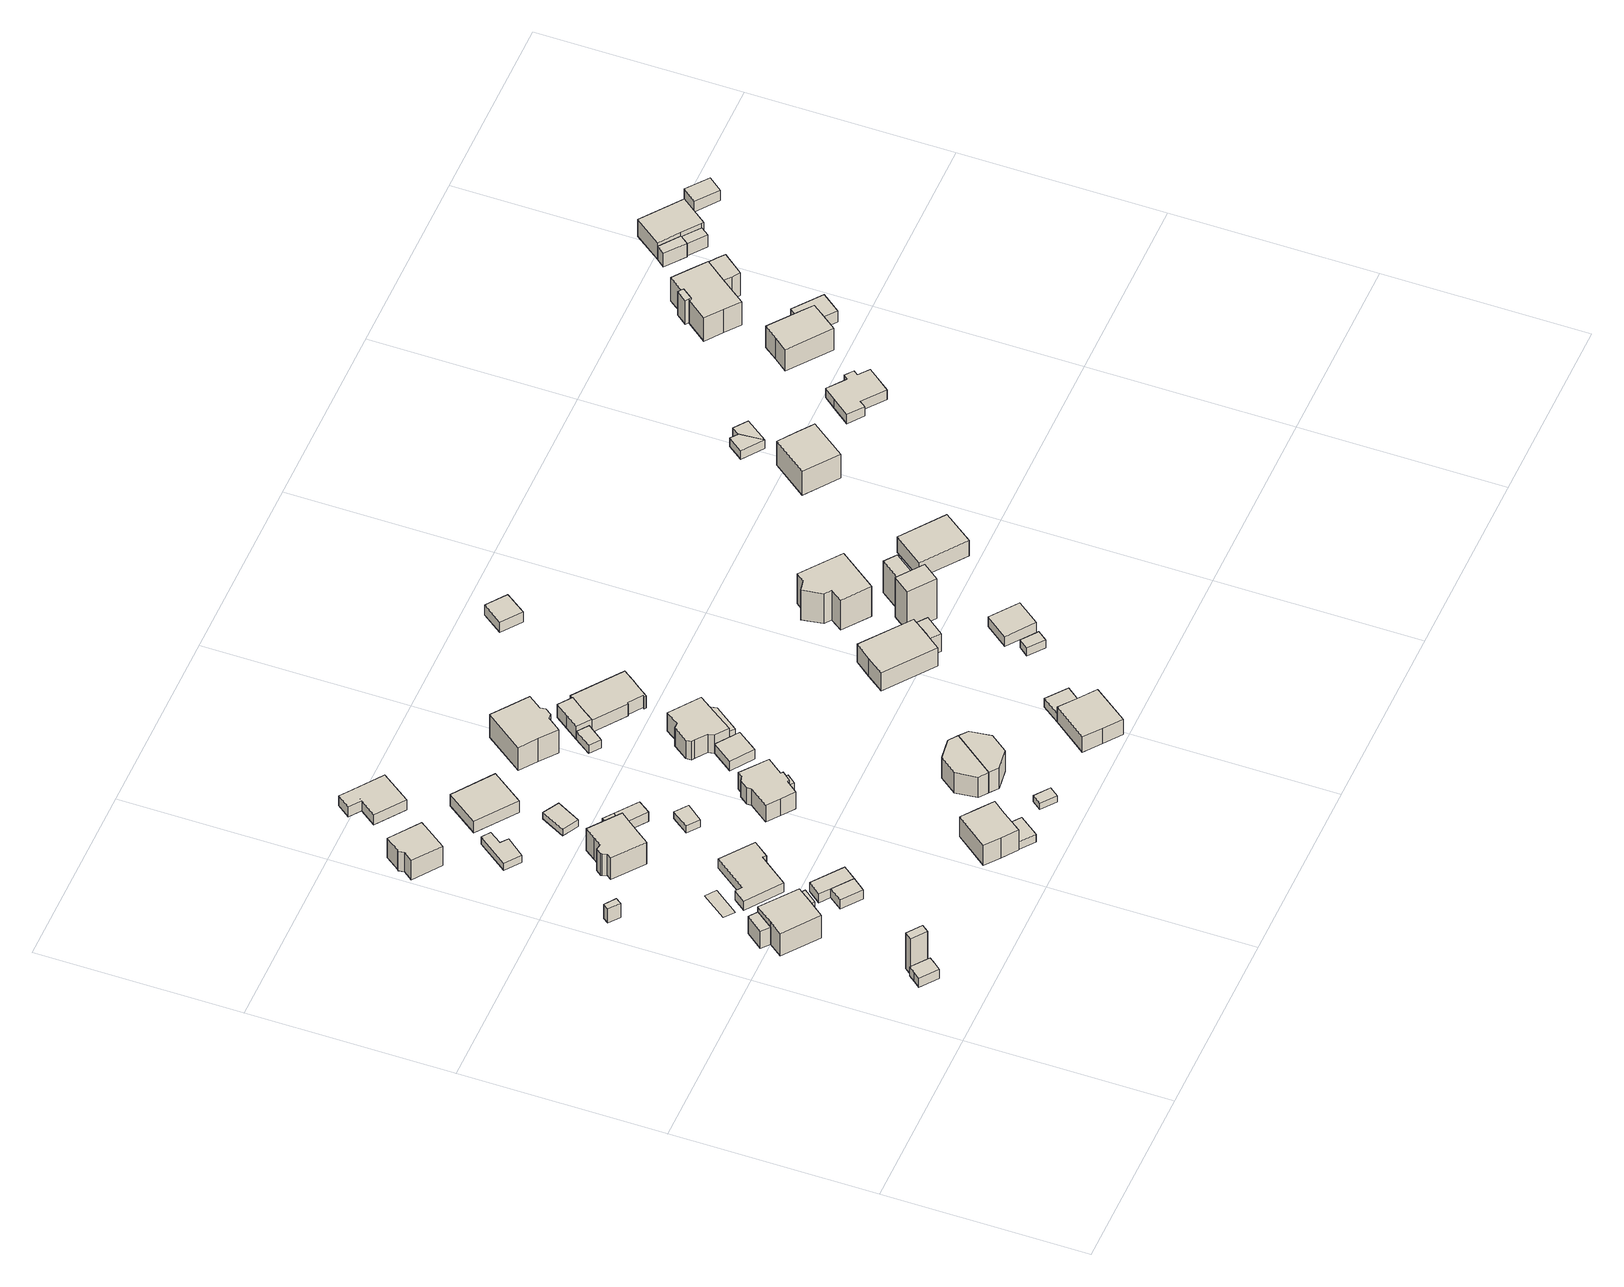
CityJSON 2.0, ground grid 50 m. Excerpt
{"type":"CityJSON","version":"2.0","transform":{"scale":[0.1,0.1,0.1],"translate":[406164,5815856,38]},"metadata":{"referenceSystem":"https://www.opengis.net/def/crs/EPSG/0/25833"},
"CityObjects":{
"building1":{"type":"Building","attributes":{"Gemeindeschluessel":"11000010","BezugspunktDach":"2200","function":"31001_2463","measuredHeight":3.39,"storeysAboveGround":1},"address":[{"country":"Germany","locality":"Berlin","thoroughfareNumber":"124 (2)","thoroughfareName":"Summter Straße"}],"geometry":[{"type":"Solid","lod":"1","boundaries":[[[[0,1,2,3,4,5,6,7]],[[8,9,10,11,12,13,14,15]],[[8,15,7,6]],[[9,8,6,5]],[[10,9,5,4]],[[11,10,4,3]],[[12,11,3,2]],[[13,12,2,1]],[[14,13,1,0]],[[15,14,0,7]]]]}]},
"building2":{"type":"Building","attributes":{"Gemeindeschluessel":"11000010","BezugspunktDach":"2200","function":"51009_1610","measuredHeight":11.44,"storeysAboveGround":0},"address":[{"country":"Germany","locality":"Berlin"}],"geometry":[{"type":"Solid","lod":"1","boundaries":[[[[16,17,18,19]],[[20,21,22,23]],[[20,23,19,18]],[[21,20,18,17]],[[22,21,17,16]],[[23,22,16,19]]]]}]},
"building3":{"type":"Building","attributes":{"Gemeindeschluessel":"11000010","BezugspunktDach":"2200","function":"51009_1610","measuredHeight":6.09,"storeysAboveGround":0},"address":[{"country":"Germany","locality":"Berlin"}],"geometry":[{"type":"Solid","lod":"1","boundaries":[[[[24,25,26,27]],[[28,29,30,31]],[[28,31,27,26]],[[29,28,26,25]],[[30,29,25,24]],[[31,30,24,27]]]]}]},
"building4":{"type":"Building","attributes":{"Gemeindeschluessel":"11000010","BezugspunktDach":"2200","function":"31001_1010","measuredHeight":8.13,"storeysAboveGround":2},"address":[{"country":"Germany","locality":"Berlin","thoroughfareNumber":"122","thoroughfareName":"Summter Straße"}],"geometry":[{"type":"Solid","lod":"1","boundaries":[[[[32,33,34,35,36,37]],[[30,29,38,39,40,41]],[[30,41,37,36]],[[29,30,36,35]],[[38,29,35,34]],[[39,38,34,33]],[[40,39,33,32]],[[41,40,32,37]]]]}]},
"building5":{"type":"Building","attributes":{"Gemeindeschluessel":"11000010","BezugspunktDach":"2200","function":"51009_1610","measuredHeight":4.51,"storeysAboveGround":0},"address":[{"country":"Germany","locality":"Berlin"}],"geometry":[{"type":"Solid","lod":"1","boundaries":[[[[42,43,44,45]],[[46,47,48,49]],[[46,49,45,44]],[[47,46,44,43]],[[48,47,43,42]],[[49,48,42,45]]]]}]},
"building6":{"type":"Building","attributes":{"Gemeindeschluessel":"11000010","BezugspunktDach":"2200","function":"51009_1610","measuredHeight":5.73,"storeysAboveGround":0},"address":[{"country":"Germany","locality":"Berlin"}],"geometry":[{"type":"Solid","lod":"1","boundaries":[[[[50,51,52,53]],[[54,55,56,57]],[[54,57,53,52]],[[55,54,52,51]],[[56,55,51,50]],[[57,56,50,53]]]]}]},
"building7":{"type":"Building","attributes":{"Gemeindeschluessel":"11000010","BezugspunktDach":"2200","function":"31001_2000","measuredHeight":0.055,"storeysAboveGround":1},"address":[{"country":"Germany","locality":"Berlin","thoroughfareNumber":"120A (1)","thoroughfareName":"Summter Straße"}],"geometry":[{"type":"MultiSurface","lod":"1","boundaries":[[[58,59,60,61]]]}]},
"building8":{"type":"Building","attributes":{"Gemeindeschluessel":"11000010","BezugspunktDach":"2200","function":"51009_1611","measuredHeight":2.88,"storeysAboveGround":0},"address":[{"country":"Germany","locality":"Berlin"}],"geometry":[{"type":"Solid","lod":"1","boundaries":[[[[62,63,64,65]],[[66,67,68,69]],[[66,69,65,64]],[[67,66,64,63]],[[68,67,63,62]],[[69,68,62,65]]]]}]},
"building9":{"type":"Building","attributes":{"Gemeindeschluessel":"11000010","BezugspunktDach":"2200","function":"31001_2463","measuredHeight":2.88,"storeysAboveGround":1},"address":[{"country":"Germany","locality":"Berlin","thoroughfareNumber":"122 (1)","thoroughfareName":"Summter Straße"}],"geometry":[{"type":"Solid","lod":"1","boundaries":[[[[64,63,70,71,72]],[[73,74,67,66,75]],[[73,75,72,71]],[[74,73,71,70]],[[67,74,70,63]],[[66,67,63,64]],[[75,66,64,72]]]]}]},
"building10":{"type":"Building","attributes":{"Gemeindeschluessel":"11000010","BezugspunktDach":"2200","function":"31001_1010","measuredHeight":2.94,"storeysAboveGround":1},"address":[{"country":"Germany","locality":"Berlin","thoroughfareNumber":"120A","thoroughfareName":"Summter Straße"}],"geometry":[{"type":"Solid","lod":"1","boundaries":[[[[76,77,78,79,80,81,82,83]],[[84,85,86,87,88,89,90,91]],[[84,91,83,82]],[[85,84,82,81]],[[86,85,81,80]],[[87,86,80,79]],[[88,87,79,78]],[[89,88,78,77]],[[90,89,77,76]],[[91,90,76,83]]]]}]},
"building11":{"type":"Building","attributes":{"Gemeindeschluessel":"11000010","BezugspunktDach":"2200","function":"31001_1010","measuredHeight":8.6,"storeysAboveGround":1},"address":[{"country":"Germany","locality":"Berlin","thoroughfareNumber":"72A","thoroughfareName":"Pilsener Straße"}],"geometry":[{"type":"Solid","lod":"1","boundaries":[[[[92,93,94,95,96,97,98,99]],[[100,101,102,103,104,105,106,107]],[[100,107,99,98]],[[101,100,98,97]],[[102,101,97,96]],[[103,102,96,95]],[[104,103,95,94]],[[105,104,94,93]],[[106,105,93,92]],[[107,106,92,99]]]]}]},
"building12":{"type":"Building","attributes":{"Gemeindeschluessel":"11000010","BezugspunktDach":"2200","function":"31001_2463","measuredHeight":2.31,"storeysAboveGround":1},"address":[{"country":"Germany","locality":"Berlin","thoroughfareNumber":"74 (1)","thoroughfareName":"Pilsener Straße"}],"geometry":[{"type":"Solid","lod":"1","boundaries":[[[[108,109,110,111,112,113]],[[114,115,116,117,118,119]],[[114,119,113,112]],[[115,114,112,111]],[[116,115,111,110]],[[117,116,110,109]],[[118,117,109,108]],[[119,118,108,113]]]]}]},
"building13":{"type":"Building","attributes":{"Gemeindeschluessel":"11000010","BezugspunktDach":"2200","function":"31001_1010","measuredHeight":9.69,"storeysAboveGround":1},"address":[{"country":"Germany","locality":"Berlin","thoroughfareNumber":"118","thoroughfareName":"Summter Straße"}],"geometry":[{"type":"Solid","lod":"1","boundaries":[[[[120,121,122,123,124,125,126,127,128,129,130,131]],[[132,133,134,135,136,137,138,139,140,141,142,143]],[[132,143,131,130]],[[133,132,130,129]],[[134,133,129,128]],[[135,134,128,127]],[[136,135,127,126]],[[137,136,126,125]],[[138,137,125,124]],[[139,138,124,123]],[[140,139,123,122]],[[141,140,122,121]],[[142,141,121,120]],[[143,142,120,131]]]]}]},
"building14":{"type":"Building","attributes":{"Gemeindeschluessel":"11000010","BezugspunktDach":"2200","function":"31001_2723","measuredHeight":2.83,"storeysAboveGround":1},"address":[{"country":"Germany","locality":"Berlin","thoroughfareNumber":"118 (1)","thoroughfareName":"Summter Straße"}],"geometry":[{"type":"Solid","lod":"1","boundaries":[[[[144,145,146,147]],[[148,149,150,151]],[[148,151,147,146]],[[149,148,146,145]],[[150,149,145,144]],[[151,150,144,147]]]]}]},
"building15":{"type":"Building","attributes":{"Gemeindeschluessel":"11000010","BezugspunktDach":"2200","function":"31001_1310","measuredHeight":1.97,"storeysAboveGround":1},"address":[{"country":"Germany","locality":"Berlin","thoroughfareNumber":"76 (1)","thoroughfareName":"Pilsener Straße"}],"geometry":[{"type":"Solid","lod":"1","boundaries":[[[[152,153,154,155]],[[156,157,158,159]],[[156,159,155,154]],[[157,156,154,153]],[[158,157,153,152]],[[159,158,152,155]]]]}]},
"building16":{"type":"Building","attributes":{"Gemeindeschluessel":"11000010","BezugspunktDach":"2200","function":"51009_1611","measuredHeight":2.86,"storeysAboveGround":0},"address":[{"country":"Germany","locality":"Berlin"}],"geometry":[{"type":"Solid","lod":"1","boundaries":[[[[160,161,145,144,162]],[[150,149,163,164,165]],[[150,165,162,144]],[[149,150,144,145]],[[163,149,145,161]],[[164,163,161,160]],[[165,164,160,162]]]]}]},
"building17":{"type":"Building","attributes":{"Gemeindeschluessel":"11000010","BezugspunktDach":"2200","function":"31001_1010","measuredHeight":9.11,"storeysAboveGround":1},"address":[{"country":"Germany","locality":"Berlin","thoroughfareNumber":"121A","thoroughfareName":"Summter Straße"}],"geometry":[{"type":"Solid","lod":"1","boundaries":[[[[166,167,168,169,170,171,172]],[[173,174,175,176,177,178,179]],[[173,179,172,171]],[[174,173,171,170]],[[175,174,170,169]],[[176,175,169,168]],[[177,176,168,167]],[[178,177,167,166]],[[179,178,166,172]]]]}]},
"building18":{"type":"Building","attributes":{"Gemeindeschluessel":"11000010","BezugspunktDach":"2200","function":"31001_2000","measuredHeight":2.25,"storeysAboveGround":1},"address":[{"country":"Germany","locality":"Berlin","thoroughfareNumber":"118A (1)","thoroughfareName":"Summter Straße"}],"geometry":[{"type":"Solid","lod":"1","boundaries":[[[[180,181,182,183]],[[184,185,186,187]],[[184,187,183,182]],[[185,184,182,181]],[[186,185,181,180]],[[187,186,180,183]]]]}]},
"building19":{"type":"Building","attributes":{"Gemeindeschluessel":"11000010","function":"31001_1010"},"address":[{"country":"Germany","locality":"Berlin","thoroughfareNumber":"72","thoroughfareName":"Pilsener Straße"}],"children":["building19-1","building19-2"]},
"building19-1":{"type":"BuildingPart","attributes":{"BezugspunktDach":"2200","measuredHeight":3.1,"storeysAboveGround":2},"parents":["building19"],"geometry":[{"type":"Solid","lod":"1","boundaries":[[[[188,189,190,191,192,193,194]],[[195,196,197,198,199,200,201]],[[195,201,194,193]],[[196,195,193,192]],[[197,196,192,191]],[[198,197,191,190]],[[199,198,190,189]],[[200,199,189,188]],[[201,200,188,194]]]]}]},
"building19-2":{"type":"BuildingPart","attributes":{"BezugspunktDach":"2200","measuredHeight":3.1,"storeysAboveGround":2},"parents":["building19"],"geometry":[{"type":"Solid","lod":"1","boundaries":[[[[193,190,191,192]],[[197,198,195,196]],[[197,196,192,191]],[[198,197,191,190]],[[195,198,190,193]],[[196,195,193,192]]]]}]},
"building20":{"type":"Building","attributes":{"Gemeindeschluessel":"11000010","BezugspunktDach":"2200","function":"31001_1010","measuredHeight":4.11,"storeysAboveGround":1},"address":[{"country":"Germany","locality":"Berlin","thoroughfareNumber":"74","thoroughfareName":"Pilsener Straße"}],"geometry":[{"type":"Solid","lod":"1","boundaries":[[[[202,203,204,205]],[[206,207,208,209]],[[206,209,205,204]],[[207,206,204,203]],[[208,207,203,202]],[[209,208,202,205]]]]}]},
"building21":{"type":"Building","attributes":{"Gemeindeschluessel":"11000010","BezugspunktDach":"2200","function":"51009_1610","measuredHeight":2.44,"storeysAboveGround":0},"address":[{"country":"Germany","locality":"Berlin"}],"geometry":[{"type":"Solid","lod":"1","boundaries":[[[[210,211,212,213]],[[214,215,216,217]],[[214,217,213,212]],[[215,214,212,211]],[[216,215,211,210]],[[217,216,210,213]]]]}]},
"building22":{"type":"Building","attributes":{"Gemeindeschluessel":"11000010","BezugspunktDach":"2200","function":"31001_1010","measuredHeight":7.04,"storeysAboveGround":1},"address":[{"country":"Germany","locality":"Berlin","thoroughfareNumber":"118A","thoroughfareName":"Summter Straße"}],"geometry":[{"type":"Solid","lod":"1","boundaries":[[[[218,219,220,221,222,223,224,225,226,227,228,229,230,231]],[[232,233,234,235,236,237,238,239,240,241,242,243,244,245]],[[232,245,231,230]],[[233,232,230,229]],[[234,233,229,228]],[[235,234,228,227]],[[236,235,227,226]],[[237,236,226,225]],[[238,237,225,224]],[[239,238,224,223]],[[240,239,223,222]],[[241,240,222,221]],[[242,241,221,220]],[[243,242,220,219]],[[244,243,219,218]],[[245,244,218,231]]]]}]},
"building23":{"type":"Building","attributes":{"Gemeindeschluessel":"11000010","BezugspunktDach":"2200","function":"51009_1610","measuredHeight":3.74,"storeysAboveGround":0},"address":[{"country":"Germany","locality":"Berlin"}],"geometry":[{"type":"Solid","lod":"1","boundaries":[[[[246,247,248,249]],[[240,250,251,241]],[[240,241,249,248]],[[250,240,248,247]],[[251,250,247,246]],[[241,251,246,249]]]]}]},
"building24":{"type":"Building","attributes":{"Gemeindeschluessel":"11000010","BezugspunktDach":"2200","function":"51009_1611","measuredHeight":1.9,"storeysAboveGround":0},"address":[{"country":"Germany","locality":"Berlin"}],"geometry":[{"type":"Solid","lod":"1","boundaries":[[[[252,253,254,255]],[[256,257,258,259]],[[256,259,255,254]],[[257,256,254,253]],[[258,257,253,252]],[[259,258,252,255]]]]}]},
"building25":{"type":"Building","attributes":{"Gemeindeschluessel":"11000010","BezugspunktDach":"2200","function":"31001_1010","measuredHeight":6.45,"storeysAboveGround":1},"address":[{"country":"Germany","locality":"Berlin","thoroughfareNumber":"119B","thoroughfareName":"Summter Straße"}],"geometry":[{"type":"Solid","lod":"1","boundaries":[[[[260,261,262,263,264,265]],[[266,267,268,269,270,271]],[[266,271,265,264]],[[267,266,264,263]],[[268,267,263,262]],[[269,268,262,261]],[[270,269,261,260]],[[271,270,260,265]]]]}]},
"building26":{"type":"Building","attributes":{"Gemeindeschluessel":"11000010","BezugspunktDach":"2200","function":"31001_1010","measuredHeight":10.37,"storeysAboveGround":2},"address":[{"country":"Germany","locality":"Berlin","thoroughfareNumber":"76","thoroughfareName":"Pilsener Straße"}],"geometry":[{"type":"Solid","lod":"1","boundaries":[[[[272,273,274,275,276,277,278,279,280,281]],[[282,283,284,285,286,287,288,289,290,291]],[[282,291,281,280]],[[283,282,280,279]],[[284,283,279,278]],[[285,284,278,277]],[[286,285,277,276]],[[287,286,276,275]],[[288,287,275,274]],[[289,288,274,273]],[[290,289,273,272]],[[291,290,272,281]]]]}]},
"building27":{"type":"Building","attributes":{"Gemeindeschluessel":"11000010","BezugspunktDach":"2200","function":"31001_2000","measuredHeight":3.05,"storeysAboveGround":1},"address":[{"country":"Germany","locality":"Berlin","thoroughfareNumber":"116 (1)","thoroughfareName":"Summter Straße"}],"geometry":[{"type":"Solid","lod":"1","boundaries":[[[[292,293,294,295,296]],[[297,298,299,300,301]],[[297,301,296,295]],[[298,297,295,294]],[[299,298,294,293]],[[300,299,293,292]],[[301,300,292,296]]]]}]},
"building28":{"type":"Building","attributes":{"Gemeindeschluessel":"11000010","BezugspunktDach":"2200","function":"31001_1010","measuredHeight":6.44,"storeysAboveGround":1},"address":[{"country":"Germany","locality":"Berlin","thoroughfareNumber":"119A","thoroughfareName":"Summter Straße"}],"geometry":[{"type":"Solid","lod":"1","boundaries":[[[[302,303,304,305,262,261]],[[268,306,307,308,309,269]],[[268,269,261,262]],[[306,268,262,305]],[[307,306,305,304]],[[308,307,304,303]],[[309,308,303,302]],[[269,309,302,261]]]]}]},
"building29":{"type":"Building","attributes":{"Gemeindeschluessel":"11000010","BezugspunktDach":"2200","function":"31001_2000","measuredHeight":2.58,"storeysAboveGround":1},"address":[{"country":"Germany","locality":"Berlin","thoroughfareNumber":"78 (2)","thoroughfareName":"Pilsener Straße"}],"geometry":[{"type":"Solid","lod":"1","boundaries":[[[[310,311,312,313]],[[314,315,316,317]],[[314,317,313,312]],[[315,314,312,311]],[[316,315,311,310]],[[317,316,310,313]]]]}]},
"building30":{"type":"Building","attributes":{"Gemeindeschluessel":"11000010","function":"31001_1010"},"address":[{"country":"Germany","locality":"Berlin","thoroughfareNumber":"116","thoroughfareName":"Summter Straße"}],"children":["building30-1","building30-2"]},
"building30-1":{"type":"BuildingPart","attributes":{"BezugspunktDach":"2200","measuredHeight":7.41,"storeysAboveGround":1},"parents":["building30"],"geometry":[{"type":"MultiSurface","lod":"1","boundaries":[[[318,319,320,321,322,323,324,325,326,327,328,329,330]],[[331,332,333,334,335,336,337,338,297,339,340,341,342]],[[331,342,330,329]],[[332,331,329,328]],[[333,332,328,327]],[[334,333,327,326]],[[335,334,326,325]],[[336,335,325,324]],[[343,344,324,323]],[[345,343,337,323,322]],[[297,338,322,321]],[[339,297,321,320]],[[340,339,320,319]],[[341,340,319,318]],[[342,341,318,330]],[[337,336,344,343]],[[338,337,343,345]]]}]},
"building30-2":{"type":"BuildingPart","attributes":{"BezugspunktDach":"2200","measuredHeight":4.74,"storeysAboveGround":1},"parents":["building30"],"geometry":[{"type":"MultiSurface","lod":"1","boundaries":[[[346,347,344,345]],[[336,348,298,338]],[[348,336,344,347]],[[298,348,347,346]],[[338,298,346,345]],[[337,343,344,336]],[[338,345,343,337]]]}]},
"building31":{"type":"Building","attributes":{"Gemeindeschluessel":"11000010","BezugspunktDach":"2200","function":"31001_2000","measuredHeight":5,"storeysAboveGround":1},"address":[{"country":"Germany","locality":"Berlin","thoroughfareNumber":"78 (1)","thoroughfareName":"Pilsener Straße"}],"geometry":[{"type":"Solid","lod":"1","boundaries":[[[[349,350,351,352,353,354]],[[355,356,357,358,359,314]],[[355,314,354,353]],[[356,355,353,352]],[[357,356,352,351]],[[358,357,351,350]],[[359,358,350,349]],[[314,359,349,354]]]]}]},
"building32":{"type":"Building","attributes":{"Gemeindeschluessel":"11000010","BezugspunktDach":"2200","function":"31001_1010","measuredHeight":4.59,"storeysAboveGround":1},"address":[{"country":"Germany","locality":"Berlin","thoroughfareNumber":"78","thoroughfareName":"Pilsener Straße"}],"geometry":[{"type":"Solid","lod":"1","boundaries":[[[[360,361,362,363,364,365,366,367,368,369,370,371,372]],[[373,374,357,375,376,377,378,379,380,381,382,383,359]],[[373,359,372,371]],[[374,373,371,370]],[[357,374,370,369]],[[375,357,369,368]],[[376,375,368,367]],[[377,376,367,366]],[[378,377,366,365]],[[379,378,365,364]],[[380,379,364,363]],[[381,380,363,362]],[[382,381,362,361]],[[383,382,361,360]],[[359,383,360,372]]]]}]},
"building33":{"type":"Building","attributes":{"Gemeindeschluessel":"11000010","BezugspunktDach":"2200","function":"31001_1010","measuredHeight":6.3,"storeysAboveGround":1},"address":[{"country":"Germany","locality":"Berlin","thoroughfareNumber":"119","thoroughfareName":"Summter Straße"}],"geometry":[{"type":"Solid","lod":"1","boundaries":[[[[384,385,386,387,388,389]],[[390,391,392,393,394,395]],[[390,395,389,388]],[[391,390,388,387]],[[392,391,387,386]],[[393,392,386,385]],[[394,393,385,384]],[[395,394,384,389]]]]}]},
"building34":{"type":"Building","attributes":{"Gemeindeschluessel":"11000010","BezugspunktDach":"2200","function":"31001_2463","measuredHeight":2.63,"storeysAboveGround":1},"address":[{"country":"Germany","locality":"Berlin","thoroughfareNumber":"119 (1)","thoroughfareName":"Summter Straße"}],"geometry":[{"type":"Solid","lod":"1","boundaries":[[[[396,397,398,399]],[[400,401,402,390]],[[400,390,399,398]],[[401,400,398,397]],[[402,401,397,396]],[[390,402,396,399]]]]}]},
"building35":{"type":"Building","attributes":{"Gemeindeschluessel":"11000010","BezugspunktDach":"2200","function":"31001_1010","measuredHeight":6.19,"storeysAboveGround":1},"address":[{"country":"Germany","locality":"Berlin","thoroughfareNumber":"115","thoroughfareName":"Summter Straße"}],"geometry":[{"type":"Solid","lod":"1","boundaries":[[[[403,404,405,406,407,408,409,410]],[[411,412,413,414,415,416,417,418]],[[411,418,410,409]],[[412,411,409,408]],[[413,412,408,407]],[[414,413,407,406]],[[415,414,406,405]],[[416,415,405,404]],[[417,416,404,403]],[[418,417,403,410]]]]}]},
"building36":{"type":"Building","attributes":{"Gemeindeschluessel":"11000010","BezugspunktDach":"2200","function":"31001_2723","measuredHeight":6.09,"storeysAboveGround":1},"address":[{"country":"Germany","locality":"Berlin","thoroughfareNumber":"115 (3)","thoroughfareName":"Summter Straße"}],"geometry":[{"type":"Solid","lod":"1","boundaries":[[[[419,420,406,404]],[[421,422,423,424]],[[421,424,404,406]],[[422,421,406,420]],[[423,422,420,419]],[[424,423,419,404]]]]}]},
"building37":{"type":"Building","attributes":{"Gemeindeschluessel":"11000010","BezugspunktDach":"2200","function":"31001_2463","measuredHeight":3.2,"storeysAboveGround":1},"address":[{"country":"Germany","locality":"Berlin","thoroughfareNumber":"77 (2)","thoroughfareName":"Pilsener Straße"}],"geometry":[{"type":"Solid","lod":"1","boundaries":[[[[425,426,427,428]],[[429,430,431,432]],[[429,432,428,427]],[[430,429,427,426]],[[431,430,426,425]],[[432,431,425,428]]]]}]},
"building38":{"type":"Building","attributes":{"Gemeindeschluessel":"11000010","BezugspunktDach":"2200","function":"31001_1310","measuredHeight":2.49,"storeysAboveGround":1},"address":[{"country":"Germany","locality":"Berlin","thoroughfareNumber":"117 (1)","thoroughfareName":"Summter Straße"}],"geometry":[{"type":"Solid","lod":"1","boundaries":[[[[433,434,435,436]],[[437,438,439,440]],[[437,440,436,435]],[[438,437,435,434]],[[439,438,434,433]],[[440,439,433,436]]]]}]},
"building39":{"type":"Building","attributes":{"Gemeindeschluessel":"11000010","BezugspunktDach":"2200","function":"31001_2000","measuredHeight":3.1,"storeysAboveGround":1},"address":[{"country":"Germany","locality":"Berlin","thoroughfareNumber":"115 (2)","thoroughfareName":"Summter Straße"}],"geometry":[{"type":"Solid","lod":"1","boundaries":[[[[441,442,443,444]],[[445,446,447,448]],[[445,448,444,443]],[[446,445,443,442]],[[447,446,442,441]],[[448,447,441,444]]]]}]},
"building40":{"type":"Building","attributes":{"Gemeindeschluessel":"11000010","BezugspunktDach":"2200","function":"31001_2000","measuredHeight":13.58,"storeysAboveGround":1},"address":[{"country":"Germany","locality":"Berlin","thoroughfareNumber":"115 (1)","thoroughfareName":"Summter Straße"}],"geometry":[{"type":"Solid","lod":"1","boundaries":[[[[449,450,451,452]],[[453,454,455,456]],[[453,456,452,451]],[[454,453,451,450]],[[455,454,450,449]],[[456,455,449,452]]]]}]},
"building41":{"type":"Building","attributes":{"Gemeindeschluessel":"11000010","BezugspunktDach":"2200","function":"31001_1010","measuredHeight":9.46,"storeysAboveGround":1},"address":[{"country":"Germany","locality":"Berlin","thoroughfareNumber":"80","thoroughfareName":"Pilsener Straße"}],"geometry":[{"type":"Solid","lod":"1","boundaries":[[[[457,458,459,460,461,462,463,464]],[[465,466,467,468,469,470,471,472]],[[465,472,464,463]],[[466,465,463,462]],[[467,466,462,461]],[[468,467,461,460]],[[469,468,460,459]],[[470,469,459,458]],[[471,470,458,457]],[[472,471,457,464]]]]}]},
"building42":{"type":"Building","attributes":{"Gemeindeschluessel":"11000010","BezugspunktDach":"2200","function":"31001_2000","measuredHeight":10.06,"storeysAboveGround":1},"address":[{"country":"Germany","locality":"Berlin","thoroughfareNumber":"80 (1)","thoroughfareName":"Pilsener Straße"}],"geometry":[{"type":"Solid","lod":"1","boundaries":[[[[473,474,475,476]],[[477,478,479,480]],[[477,480,476,475]],[[478,477,475,474]],[[479,478,474,473]],[[480,479,473,476]]]]}]},
"building43":{"type":"Building","attributes":{"Gemeindeschluessel":"11000010","BezugspunktDach":"2200","function":"31001_2000","measuredHeight":3.26,"storeysAboveGround":1},"address":[{"country":"Germany","locality":"Berlin","thoroughfareNumber":"82 (1)","thoroughfareName":"Pilsener Straße"}],"geometry":[{"type":"Solid","lod":"1","boundaries":[[[[481,482,483,484]],[[478,485,486,479]],[[478,479,484,483]],[[485,478,483,482]],[[486,485,482,481]],[[479,486,481,484]]]]}]},
"building44":{"type":"Building","attributes":{"Gemeindeschluessel":"11000010","BezugspunktDach":"2200","function":"31001_1010","measuredHeight":5.51,"storeysAboveGround":1},"address":[{"country":"Germany","locality":"Berlin","thoroughfareNumber":"82, 84","thoroughfareName":"Pilsener Straße"}],"geometry":[{"type":"Solid","lod":"1","boundaries":[[[[487,488,489,490]],[[491,492,493,494]],[[491,494,490,489]],[[492,491,489,488]],[[493,492,488,487]],[[494,493,487,490]]]]}]},
"building45":{"type":"Building","attributes":{"Gemeindeschluessel":"11000010","BezugspunktDach":"2200","function":"31001_1010","measuredHeight":9.45,"storeysAboveGround":2},"address":[{"country":"Germany","locality":"Berlin","thoroughfareNumber":"81","thoroughfareName":"Pilsener Straße"}],"geometry":[{"type":"Solid","lod":"1","boundaries":[[[[495,496,497,498,499]],[[500,501,502,503,504]],[[500,504,499,498]],[[501,500,498,497]],[[502,501,497,496]],[[503,502,496,495]],[[504,503,495,499]]]]}]},
"building46":{"type":"Building","attributes":{"Gemeindeschluessel":"11000010","function":"31001_1310"},"address":[{"country":"Germany","locality":"Berlin","thoroughfareNumber":"81 (1)","thoroughfareName":"Pilsener Straße"}],"children":["building46-1","building46-2"]},
"building46-1":{"type":"BuildingPart","attributes":{"BezugspunktDach":"2200","measuredHeight":2.77,"storeysAboveGround":1},"parents":["building46"],"geometry":[{"type":"MultiSurface","lod":"1","boundaries":[[[505,506,507,508]],[[509,510,511,512]],[[509,512,508,507]],[[510,509,507,506]],[[513,514,506,505]],[[512,511,505,508]],[[511,510,514,513]]]}]},
"building46-2":{"type":"BuildingPart","attributes":{"BezugspunktDach":"2200","measuredHeight":2.65,"storeysAboveGround":1},"parents":["building46"],"geometry":[{"type":"Solid","lod":"1","boundaries":[[[[513,515,516,514]],[[517,518,511,510]],[[517,510,514,516]],[[518,517,516,515]],[[511,518,515,513]],[[510,511,513,514]]]]}]},
"building47":{"type":"Building","attributes":{"Gemeindeschluessel":"11000010","BezugspunktDach":"2200","function":"31001_1010","measuredHeight":3.7,"storeysAboveGround":1},"address":[{"country":"Germany","locality":"Berlin","thoroughfareNumber":"83","thoroughfareName":"Pilsener Straße"}],"geometry":[{"type":"Solid","lod":"1","boundaries":[[[[519,520,521,522,523,524,525,526,527,528,529]],[[530,531,532,533,534,535,536,537,538,539,540]],[[530,540,529,528]],[[531,530,528,527]],[[532,531,527,526]],[[533,532,526,525]],[[534,533,525,524]],[[535,534,524,523]],[[536,535,523,522]],[[537,536,522,521]],[[538,537,521,520]],[[539,538,520,519]],[[540,539,519,529]]]]}]},
"building48":{"type":"Building","attributes":{"Gemeindeschluessel":"11000010","BezugspunktDach":"2200","function":"31001_1010","measuredHeight":8.85,"storeysAboveGround":2},"address":[{"country":"Germany","locality":"Berlin","thoroughfareNumber":"107","thoroughfareName":"Summter Straße"}],"geometry":[{"type":"Solid","lod":"1","boundaries":[[[[541,542,543,544,545,546,547,548]],[[549,550,551,552,553,554,555,556]],[[549,556,548,547]],[[550,549,547,546]],[[551,550,546,545]],[[552,551,545,544]],[[553,552,544,543]],[[554,553,543,542]],[[555,554,542,541]],[[556,555,541,548]]]]}]},
"building49":{"type":"Building","attributes":{"Gemeindeschluessel":"11000010","BezugspunktDach":"2200","function":"51009_1610","measuredHeight":7.44,"storeysAboveGround":0},"address":[{"country":"Germany","locality":"Berlin"}],"geometry":[{"type":"Solid","lod":"1","boundaries":[[[[557,558,559,560,561,562]],[[563,564,565,566,567,568]],[[563,568,562,561]],[[564,563,561,560]],[[565,564,560,559]],[[566,565,559,558]],[[567,566,558,557]],[[568,567,557,562]]]]}]},
"building50":{"type":"Building","attributes":{"Gemeindeschluessel":"11000010","BezugspunktDach":"2200","function":"31001_2000","measuredHeight":3.98,"storeysAboveGround":1},"address":[{"country":"Germany","locality":"Berlin","thoroughfareNumber":"107 (1)","thoroughfareName":"Summter Straße"}],"geometry":[{"type":"Solid","lod":"1","boundaries":[[[[569,570,571,572,573,574]],[[575,576,577,578,579,580]],[[575,580,574,573]],[[576,575,573,572]],[[577,576,572,571]],[[578,577,571,570]],[[579,578,570,569]],[[580,579,569,574]]]]}]},
"building51":{"type":"Building","attributes":{"Gemeindeschluessel":"11000010","function":"31001_1010"},"address":[{"country":"Germany","locality":"Berlin","thoroughfareNumber":"105","thoroughfareName":"Summter Straße"}],"children":["building51-1","building51-2"]},
"building51-1":{"type":"BuildingPart","attributes":{"BezugspunktDach":"2200","measuredHeight":10.05,"storeysAboveGround":2},"parents":["building51"],"geometry":[{"type":"MultiSurface","lod":"1","boundaries":[[[581,582,583,584,585,586,587,588,589,590,591]],[[592,593,594,595,596,597,598,599,600,601,602]],[[592,602,591,590]],[[593,592,590,589]],[[594,593,589,588]],[[595,594,588,587]],[[596,595,587,586]],[[597,596,586,585]],[[598,597,585,584]],[[603,604,584,583]],[[600,599,583,582]],[[601,600,582,581]],[[602,601,581,591]],[[599,598,604,603]]]}]},
"building51-2":{"type":"BuildingPart","attributes":{"BezugspunktDach":"2200","measuredHeight":7.93,"storeysAboveGround":2},"parents":["building51"],"geometry":[{"type":"MultiSurface","lod":"1","boundaries":[[[605,606,607,608,604,603]],[[598,609,610,611,612,599]],[[609,598,604,608]],[[610,609,608,607]],[[611,610,607,606]],[[612,611,606,605]],[[599,612,605,603]],[[599,613,603,604,598]]]}]},
"building52":{"type":"Building","attributes":{"Gemeindeschluessel":"11000010","BezugspunktDach":"2200","function":"51009_1610","measuredHeight":3.78,"storeysAboveGround":0},"address":[{"country":"Germany","locality":"Berlin"}],"geometry":[{"type":"Solid","lod":"1","boundaries":[[[[614,615,616,617]],[[618,619,620,621]],[[618,621,617,616]],[[619,618,616,615]],[[620,619,615,614]],[[621,620,614,617]]]]}]},
"building53":{"type":"Building","attributes":{"Gemeindeschluessel":"11000010","function":"31001_1010"},"address":[{"country":"Germany","locality":"Berlin","thoroughfareNumber":"99","thoroughfareName":"Summter Straße"}],"children":["building53-1","building53-2"]},
"building53-1":{"type":"BuildingPart","attributes":{"BezugspunktDach":"2200","measuredHeight":6.48,"storeysAboveGround":1},"parents":["building53"],"geometry":[{"type":"MultiSurface","lod":"1","boundaries":[[[622,623,624,625,626,627]],[[628,629,630,631,632,633]],[[628,633,627,626]],[[629,628,626,625]],[[630,629,625,624]],[[631,630,624,623]],[[632,631,623,622]],[[634,635,636,622,627]],[[637,633,632,636,635,634]]]}]},
"building53-2":{"type":"BuildingPart","attributes":{"BezugspunktDach":"2200","measuredHeight":4.33,"storeysAboveGround":1},"parents":["building53"],"geometry":[{"type":"Solid","lod":"1","boundaries":[[[[638,639,635,634,640]],[[633,632,641,642,643]],[[633,643,640,634]],[[641,632,635,639]],[[642,641,639,638]],[[643,642,638,640]],[[632,633,634,635]]]]}]},
"building54":{"type":"Building","attributes":{"Gemeindeschluessel":"11000010","BezugspunktDach":"2200","function":"31001_2463","measuredHeight":3.88,"storeysAboveGround":1},"address":[{"country":"Germany","locality":"Berlin","thoroughfareNumber":"99 (1)","thoroughfareName":"Summter Straße"}],"geometry":[{"type":"Solid","lod":"1","boundaries":[[[[644,645,646,647]],[[648,649,650,651]],[[648,651,647,646]],[[649,648,646,645]],[[650,649,645,644]],[[651,650,644,647]]]]}]}
},
"vertices":[
[149,114,45],[162,130,45],[174,146,45],[169,150,45],[135,176,45],[132,178,45],[120,162,45],[107,146,45],[120,162,17],[132,178,17],[135,176,17],[169,150,17],[174,146,17],[162,130,17],[149,114,17],[107,146,17],
[169,150,132],[183,167,132],[148,193,132],[135,176,132],[148,193,18],[183,167,18],[169,150,18],[135,176,18],
[106,496,74],[139,539,74],[119,554,74],[86,512,74],[119,554,20],[139,539,20],[106,496,20],[86,512,20],
[165,399,91],[198,441,91],[223,474,91],[139,539,91],[106,496,91],[81,463,91],[223,474,20],[198,441,20],[165,399,20],[81,463,20],
[63,833,63],[73,847,63],[47,866,63],[37,853,63],[47,866,18],[73,847,18],[63,833,18],[37,853,18],
[210,432,78],[236,465,78],[223,474,78],[198,441,78],[223,474,21],[236,465,21],[210,432,21],[198,441,21],
[168,604,20],[215,666,20],[190,684,20],[144,622,20],
[309,357,48],[334,388,48],[286,425,48],[262,393,48],[286,425,20],[334,388,20],[309,357,20],[262,393,20],
[359,420,48],[287,475,48],[262,443,48],[287,475,20],[359,420,20],[262,443,20],
[264,527,49],[320,600,49],[326,592,49],[356,630,49],[279,688,49],[218,607,49],[203,618,49],[180,588,49],[203,618,20],[218,607,20],[279,688,20],[356,630,20],[326,592,20],[320,600,20],[264,527,20],[180,588,20],
[65,1254,81],[90,1288,81],[115,1323,81],[43,1376,81],[18,1342,81],[15,1339,81],[17,1325,81],[0,1302,81],[17,1325,19],[15,1339,19],[18,1342,19],[43,1376,19],[115,1323,19],[90,1288,19],[65,1254,19],[0,1302,19],
[137,1095,43],[173,1140,43],[155,1154,43],[177,1184,43],[156,1199,43],[100,1123,43],[156,1199,20],[177,1184,20],[155,1154,20],[173,1140,20],[137,1095,20],[100,1123,20],
[234,839,88],[255,867,88],[276,894,88],[297,921,88],[224,977,88],[204,951,88],[189,931,88],[175,933,88],[165,920,88],[166,917,88],[170,907,88],[161,895,88],[170,907,19],[166,917,19],[165,920,19],[175,933,19],[189,931,19],[204,951,19],[224,977,19],[297,921,19],[276,894,19],[255,867,19],[234,839,19],[161,895,19],
[307,931,49],[324,952,49],[300,970,49],[284,948,49],[300,970,20],[324,952,20],[307,931,20],[284,948,20],
[285,1020,39],[317,1079,39],[278,1101,39],[246,1042,39],[278,1101,19],[317,1079,19],[285,1020,19],[246,1042,19],
[355,882,49],[377,912,49],[301,922,49],[377,912,20],[355,882,20],[301,922,20],
[538,121,81],[574,94,81],[610,142,81],[636,175,81],[600,202,81],[564,230,81],[502,149,81],[564,230,18],[600,202,18],[636,175,18],[610,142,18],[574,94,18],[538,121,18],[502,149,18],
[381,770,42],[413,810,42],[383,833,42],[352,792,42],[383,833,20],[413,810,20],[381,770,20],[352,792,20],
[193,1389,51],[246,1462,51],[178,1512,51],[150,1533,51],[126,1501,51],[154,1480,51],[124,1440,51],[154,1480,20],[126,1501,20],[150,1533,20],[178,1512,20],[246,1462,20],[193,1389,20],[124,1440,20],
[278,1157,54],[336,1236,54],[241,1305,54],[184,1227,54],[241,1305,18],[336,1236,18],[278,1157,18],[184,1227,18],
[609,67,44],[645,115,44],[610,142,44],[574,94,44],[610,142,19],[645,115,19],[609,67,19],[574,94,19],
[478,618,73],[509,595,73],[532,624,73],[537,621,73],[555,643,73],[550,647,73],[580,686,73],[549,710,73],[518,734,73],[509,723,73],[498,720,73],[483,701,73],[483,689,73],[447,642,73],[483,689,20],[483,701,20],[498,720,20],[509,723,20],[518,734,20],[549,710,20],[580,686,20],[550,647,20],[555,643,20],[537,621,20],[532,624,20],[509,595,20],[478,618,20],[447,642,20],
[547,613,58],[564,635,58],[555,643,58],[537,621,58],[564,635,20],[547,613,20],
[740,68,38],[757,91,38],[721,118,38],[704,96,38],[721,118,19],[757,91,19],[740,68,19],[704,96,19],
[688,235,84],[710,219,84],[789,322,84],[768,338,84],[714,331,84],[682,289,84],[714,331,19],[768,338,19],[789,322,19],[710,219,19],[688,235,19],[682,289,19],
[436,1174,92],[477,1142,92],[501,1174,92],[514,1176,92],[526,1192,92],[524,1206,92],[548,1238,92],[506,1269,92],[465,1300,92],[394,1205,92],[465,1300,19],[506,1269,19],[548,1238,19],[524,1206,19],[526,1192,19],[514,1176,19],[501,1174,19],[477,1142,19],[436,1174,19],[394,1205,19],
[616,734,50],[653,784,50],[643,791,50],[600,822,50],[563,772,50],[600,822,20],[643,791,20],[653,784,20],[616,734,20],[563,772,20],
[731,202,84],[784,209,84],[817,252,84],[810,305,84],[810,305,19],[817,252,19],[784,209,19],[731,202,19],
[524,1060,45],[555,1101,45],[528,1121,45],[498,1080,45],[528,1121,20],[555,1101,20],[524,1060,20],[498,1080,20],
[563,862,78],[570,858,78],[597,837,78],[600,822,78],[631,800,78],[666,850,78],[683,874,78],[696,892,78],[625,944,78],[602,912,78],[589,912,78],[587,909,78],[562,876,78],[587,909,20],[589,912,20],[602,912,20],[625,944,20],[696,892,20],[683,874,20],[666,850,20],[631,800,20],[597,837,20],[570,858,20],[563,862,20],[562,876,20],[666,850,68],[683,874,68],[631,800,68],
[643,791,68],[688,851,68],[688,851,20],
[560,1097,61],[583,1129,61],[607,1160,61],[575,1184,61],[551,1152,61],[528,1121,61],[551,1152,20],[575,1184,20],[607,1160,20],[583,1129,20],[560,1097,20],
[636,1041,58],[638,1044,58],[672,1019,58],[669,1016,58],[673,1013,58],[697,1045,58],[705,1055,58],[726,1084,58],[613,1168,58],[607,1160,58],[591,1139,58],[584,1129,58],[560,1097,58],[584,1129,20],[591,1139,20],[613,1168,20],[726,1084,20],[705,1055,20],[697,1045,20],[673,1013,20],[669,1016,20],[672,1019,20],[638,1044,20],[636,1041,20],
[940,40,68],[982,8,68],[1046,94,68],[1005,125,68],[964,157,68],[899,72,68],[964,157,20],[1005,125,20],[1046,94,20],[982,8,20],[940,40,20],[899,72,20],
[1013,120,47],[1045,162,47],[996,200,47],[964,157,47],[996,200,20],[1045,162,20],[1013,120,20],
[1028,464,75],[1049,491,75],[1059,504,75],[1083,536,75],[1090,545,75],[974,633,75],[943,593,75],[912,552,75],[943,593,18],[974,633,18],[1090,545,18],[1083,536,18],[1059,504,18],[1049,491,18],[1028,464,18],[912,552,18],
[1071,473,75],[1106,518,75],[1083,536,19],[1106,518,19],[1071,473,19],[1049,491,19],
[815,1359,53],[852,1410,53],[804,1446,53],[767,1395,53],[804,1446,21],[852,1410,21],[815,1359,21],[767,1395,21],
[1164,263,45],[1182,286,45],[1144,315,45],[1126,292,45],[1144,315,20],[1182,286,20],[1164,263,20],[1126,292,20],
[1200,299,51],[1243,355,51],[1178,404,51],[1135,348,51],[1178,404,20],[1243,355,20],[1200,299,20],[1135,348,20],
[1160,518,145],[1192,559,145],[1131,605,145],[1100,564,145],[1131,605,19],[1192,559,19],[1160,518,19],[1100,564,19],
[1062,746,106],[1078,734,106],[1057,705,106],[1121,657,106],[1192,751,106],[1097,823,106],[1081,803,106],[1054,798,106],[1081,803,11],[1097,823,11],[1192,751,11],[1121,657,11],[1057,705,11],[1078,734,11],[1062,746,11],[1054,798,11],
[1186,590,118],[1220,635,118],[1191,657,118],[1157,612,118],[1191,657,18],[1220,635,18],[1186,590,18],[1157,612,18],
[1216,567,47],[1250,612,47],[1220,635,47],[1186,590,47],[1250,612,18],[1216,567,18],
[1363,522,68],[1418,596,68],[1315,673,68],[1260,599,68],[1315,673,19],[1418,596,19],[1363,522,19],[1260,599,19],
[1491,875,81],[1556,962,81],[1516,992,81],[1476,1021,81],[1411,935,81],[1476,1021,6],[1516,992,6],[1556,962,6],[1491,875,6],[1411,935,6],
[1500,1058,48],[1495,1118,48],[1477,1132,48],[1450,1095,48],[1477,1132,21],[1495,1118,21],[1500,1058,21],[1450,1095,21],[1500,1058,47],[1495,1118,47],
[1541,1113,47],[1509,1137,47],[1509,1137,21],[1541,1113,21],
[1672,890,50],[1683,905,50],[1737,863,50],[1782,920,50],[1756,941,50],[1765,952,50],[1745,967,50],[1736,956,50],[1693,990,50],[1670,961,50],[1636,918,50],[1670,961,20],[1693,990,20],[1736,956,20],[1745,967,20],[1765,952,20],[1756,941,20],[1782,920,20],[1737,863,20],[1683,905,20],[1672,890,20],[1636,918,20],
[1835,1027,87],[1860,1060,87],[1876,1081,87],[1885,1093,87],[1858,1114,87],[1787,1169,87],[1762,1136,87],[1736,1103,87],[1762,1136,19],[1787,1169,19],[1858,1114,19],[1885,1093,19],[1876,1081,19],[1860,1060,19],[1835,1027,19],[1736,1103,19],
[1793,1352,97],[1797,1349,97],[1817,1375,97],[1813,1378,97],[1805,1384,97],[1785,1358,97],[1805,1384,22],[1813,1378,22],[1817,1375,22],[1797,1349,22],[1793,1352,22],[1785,1358,22],
[1885,1093,55],[1876,1081,55],[1916,1050,55],[1951,1096,55],[1884,1148,55],[1858,1114,55],[1884,1148,20],[1951,1096,20],[1916,1050,20],[1876,1081,20],[1885,1093,20],[1858,1114,20],
[1794,1271,94],[1830,1243,94],[1877,1305,94],[1917,1356,94],[1881,1384,94],[1841,1415,94],[1813,1378,94],[1817,1375,94],[1797,1349,94],[1793,1352,94],[1754,1302,94],[1793,1352,20],[1797,1349,20],[1817,1375,20],[1813,1378,20],[1841,1415,20],[1881,1384,20],[1917,1356,20],[1877,1305,20],[1830,1243,20],[1794,1271,20],[1754,1302,20],[1877,1305,92],[1917,1356,92],
[1895,1291,92],[1912,1278,92],[1952,1329,92],[1935,1343,92],[1935,1343,20],[1952,1329,20],[1912,1278,20],[1895,1291,20],[1877,1305,36],
[2021,1398,61],[2036,1418,61],[1994,1451,61],[1978,1431,61],[1994,1451,23],[2036,1418,23],[2021,1398,23],[1978,1431,23],
[1994,1451,75],[2036,1418,75],[2040,1415,75],[2091,1481,75],[1996,1553,75],[1946,1487,75],[1996,1553,21],[2091,1481,21],[2040,1415,21],[2036,1418,21],[1994,1451,21],[1946,1487,21],[1946,1487,64],[1994,1451,64],[1994,1451,50],[1946,1487,38],
[1978,1430,64],[1978,1431,64],[1930,1467,64],[1978,1431,21],[1978,1430,21],[1930,1467,21],
[2163,1424,54],[2190,1459,54],[2138,1500,54],[2110,1465,54],[2138,1500,21],[2190,1459,21],[2163,1424,21],[2110,1465,21]
]}
